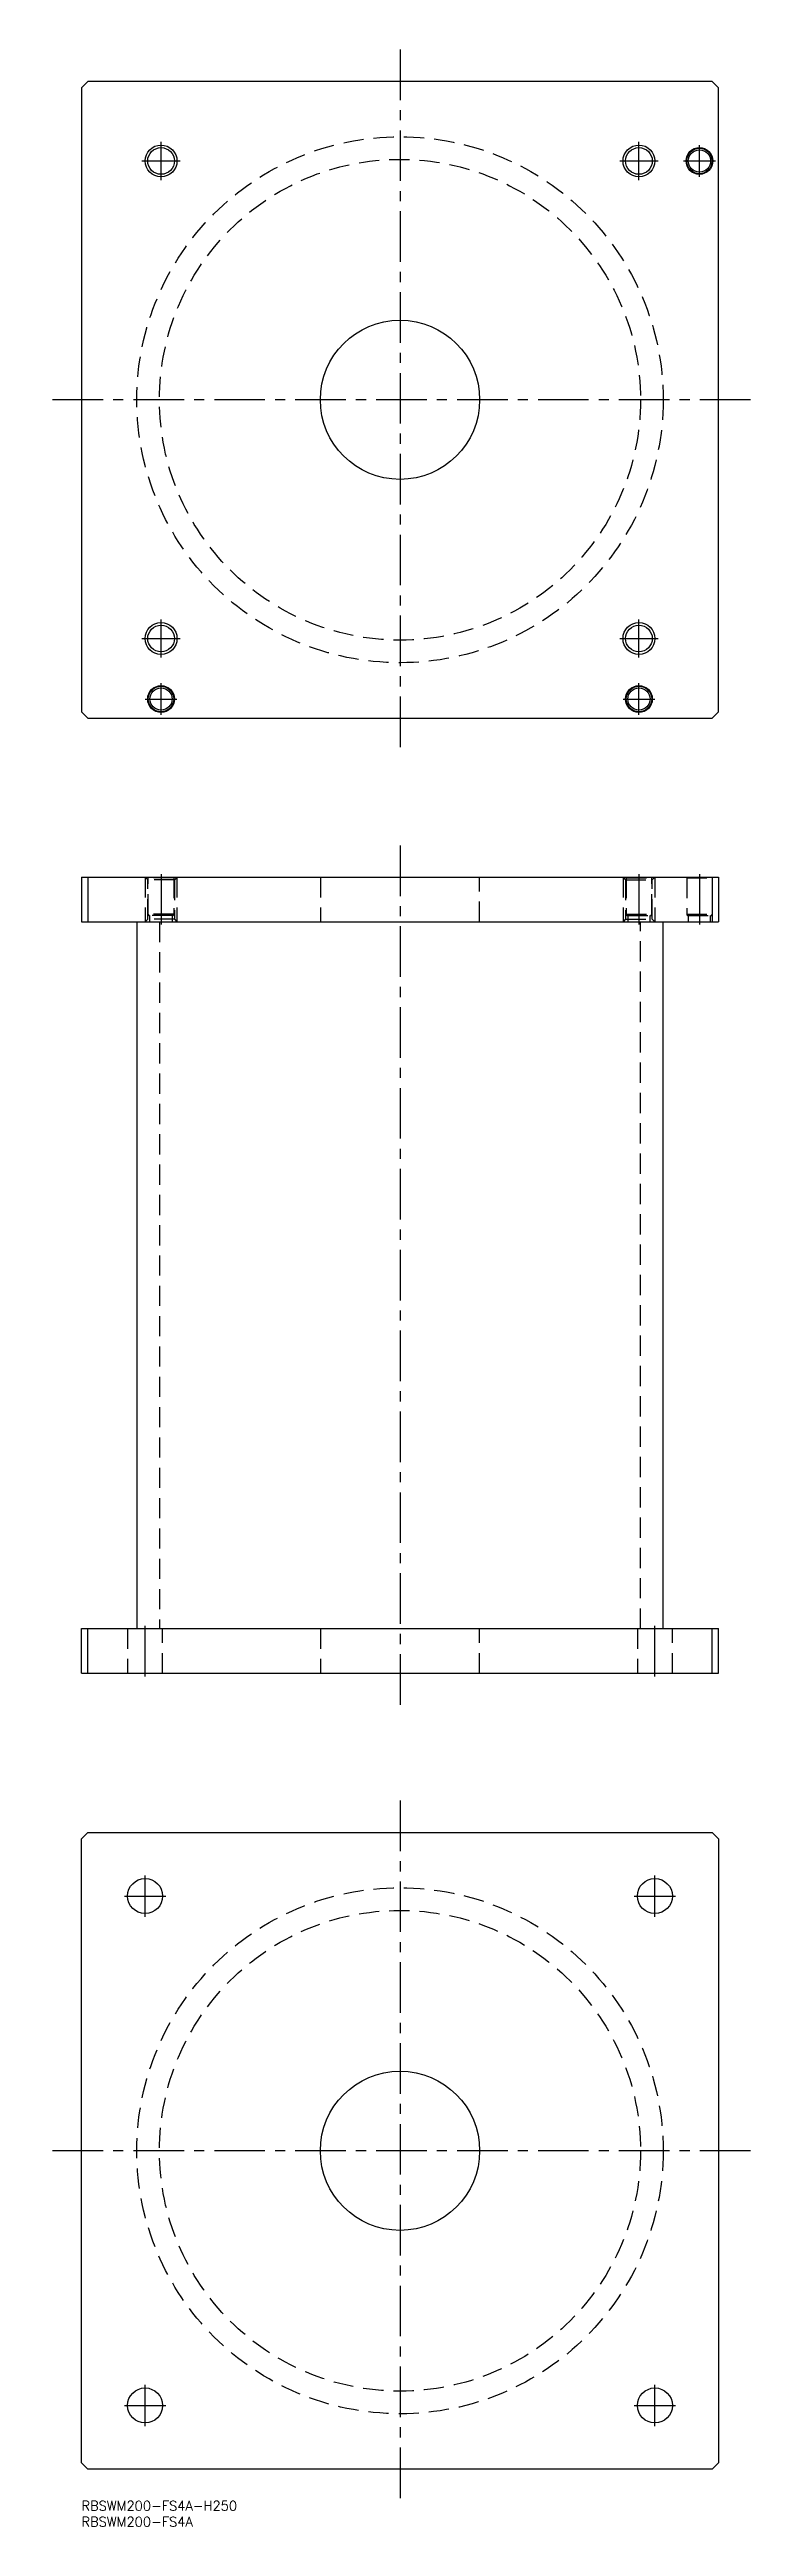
# Model space of a CAD drawing. Extents: x -10 to 210, y -8 to 770.
import ezdxf

# ---------------------------------------------------------------- set-up
doc = ezdxf.new("R2010")
doc.units = 0
doc.header["$LTSCALE"] = 0.5
doc.linetypes.add('CENTER', pattern=[50.8, 31.75, -6.35, 6.35, -6.35])
doc.linetypes.add('DASHED', pattern=[19.05, 12.7, -6.35])
for name, color, linetype in [('MSM_CENTER', 1, 'CENTER'), ('MSM_CONTINUOUS', 7, 'CONTINUOUS'), ('MSM_DASHED', 4, 'DASHED'), ('MSM_NARROW', 5, 'CONTINUOUS'), ('MSM_PART_NUMBER', 7, 'CONTINUOUS')]:
    doc.layers.add(name, color=color, linetype=linetype)
doc.styles.get("Standard").update_dxf_attribs({"font": 'txt.shx', "height": 3, "bigfont": 'bigfont.shx'})

msp = doc.modelspace()

# ---------------------------------------------------------------- linework, layer by layer
at = {"layer": 'MSM_CENTER'}
for p, q in [((100, 770), (100, 550)), ((25, 729), (25, 741)), ((175, 729), (175, 741)), ((194, 730), (194, 740)), ((19, 735), (31, 735)), ((169, 735), (181, 735)), ((189, 735), (199, 735)), ((210, 660), (-10, 660)), ((19, 585), (31, 585)), ((25, 579), (25, 591)), ((169, 585), (181, 585)), ((175, 579), (175, 591)), ((25, 561), (25, 571)), ((175, 561), (175, 571)), ((20, 566), (30, 566)), ((170, 566), (180, 566)), ((100, 520), (100, 250)), ((25, 511), (25, 495)), ((175, 511), (175, 495)), ((194, 511), (194, 495)), ((20, 259), (20, 275)), ((180, 259), (180, 275)), ((100, 220), (100, 0)), ((20, 183.5), (20, 196.5)), ((180, 183.5), (180, 196.5)), ((13.5, 190), (26.5, 190)), ((173.5, 190), (186.5, 190)), ((210, 110), (-10, 110)), ((20, 23.5), (20, 36.5)), ((180, 23.5), (180, 36.5)), ((13.5, 30), (26.5, 30)), ((173.5, 30), (186.5, 30))]:
    msp.add_line(p, q, dxfattribs=at)
at = {"layer": 'MSM_CONTINUOUS'}
for p, q in [((2, 760), (0, 758)), ((0, 758), (0, 562)), ((198, 760), (2, 760)), ((200, 758), (198, 760)), ((200, 562), (200, 758)), ((0, 562), (2, 560)), ((198, 560), (200, 562)), ((2, 560), (198, 560)), ((0, 510), (200, 510)), ((0, 510), (0, 496)), ((2, 510), (2, 496)), ((198, 510), (198, 496)), ((200, 510), (200, 496)), ((0, 496), (200, 496)), ((17.4, 496), (17.4, 274)), ((182.6, 274), (182.6, 496)), ((0, 260), (0, 274)), ((0, 274), (200, 274)), ((2, 260), (2, 274)), ((198, 260), (198, 274)), ((200, 260), (200, 274)), ((0, 260), (200, 260)), ((0, 208), (2, 210)), ((0, 12), (0, 208)), ((2, 210), (198, 210)), ((198, 210), (200, 208)), ((200, 208), (200, 12)), ((2, 10), (0, 12)), ((198, 10), (2, 10)), ((200, 12), (198, 10))]:
    msp.add_line(p, q, dxfattribs=at)
for centre, radius in [((25, 735), 4.188), ((175, 735), 4.188), ((194, 735), 4.2), ((194, 735), 4), ((194, 735), 3.5), ((100, 660), 25), ((25, 585), 4.188), ((175, 585), 4.188), ((25, 566), 4.2), ((25, 566), 4), ((25, 566), 3.5), ((175, 566), 4.2), ((175, 566), 4), ((175, 566), 3.5), ((20, 190), 5.5), ((180, 190), 5.5), ((100, 110), 25), ((20, 30), 5.5), ((180, 30), 5.5)]:
    msp.add_circle(centre, radius, dxfattribs=at)
at = {"layer": 'MSM_DASHED'}
for p, q in [((20.812, 509.188), (20, 510)), ((20, 510), (20, 496)), ((21, 509.8), (20.8, 510)), ((29.188, 509.188), (20.812, 509.188)), ((20.812, 496.812), (20.812, 509.188)), ((29, 509.8), (21, 509.8)), ((21, 498.4), (21, 509.8)), ((29.2, 510), (29, 509.8)), ((29, 509.8), (29, 498.4)), ((30, 510), (29.188, 509.188)), ((29.188, 509.188), (29.188, 496.812)), ((30, 510), (30, 496)), ((75, 510), (75, 496)), ((125, 496), (125, 510)), ((170, 510), (170.812, 509.188)), ((170, 510), (170, 496)), ((170.8, 510), (171, 509.8)), ((170.812, 509.188), (179.188, 509.188)), ((170.812, 509.188), (170.812, 496.812)), ((171, 509.8), (179, 509.8)), ((171, 509.8), (171, 498.4)), ((179, 509.8), (179.2, 510)), ((179, 498.4), (179, 509.8)), ((179.188, 509.188), (180, 510)), ((179.188, 496.812), (179.188, 509.188)), ((180, 510), (180, 496)), ((189.8, 510), (190, 509.8)), ((190, 509.8), (198, 509.8)), ((190, 509.8), (190, 498.4)), ((198, 509.8), (198.2, 510)), ((28.993, 498.4), (21.007, 498.4)), ((28.6, 498), (21.4, 498)), ((21.5, 496), (21.5, 498)), ((28.5, 498), (28.5, 496)), ((171.007, 498.4), (178.993, 498.4)), ((171.4, 498), (178.6, 498)), ((171.5, 498), (171.5, 496)), ((178.5, 496), (178.5, 498)), ((190.007, 498.4), (197.993, 498.4)), ((190.4, 498), (197.6, 498)), ((190.5, 498), (190.5, 496)), ((197.5, 496), (197.5, 498)), ((20, 496), (20.812, 496.812)), ((29.188, 496.812), (20.812, 496.812)), ((24.5, 496), (24.5, 274)), ((29.188, 496.812), (30, 496)), ((170.812, 496.812), (170, 496)), ((170.812, 496.812), (179.188, 496.812)), ((175.5, 274), (175.5, 496)), ((180, 496), (179.188, 496.812)), ((14.5, 274), (14.5, 260)), ((25.5, 260), (25.5, 274)), ((75, 274), (75, 260)), ((125, 260), (125, 274)), ((174.5, 274), (174.5, 260)), ((185.5, 260), (185.5, 274))]:
    msp.add_line(p, q, dxfattribs=at)
for centre, radius in [((100, 660), 82.6), ((100, 660), 75.5), ((100, 110), 82.6), ((100, 110), 75.5)]:
    msp.add_circle(centre, radius, dxfattribs=at)
for centre, start, end in [((21.4, 498.4), 180, 270), ((28.6, 498.4), 270, 0), ((171.4, 498.4), 180, 270), ((178.6, 498.4), 270, 0), ((190.4, 498.4), 180, 270), ((197.6, 498.4), 270, 0)]:
    msp.add_arc(centre, 0.4, start, end, dxfattribs=at)
at = {"layer": 'MSM_NARROW'}
for centre in [(25, 735), (175, 735), (25, 585), (175, 585)]:
    msp.add_circle(centre, 5, dxfattribs=at)

# ---------------------------------------------------------------- texts
at = {"layer": 'MSM_PART_NUMBER'}
for s, p in [('RBSWM200-FS4A-H250', (0, -3)), ('RBSWM200-FS4A', (0, -8))]:
    msp.add_text(s, height=3, dxfattribs=at).set_placement(p)

doc.saveas('drawing.dxf')
